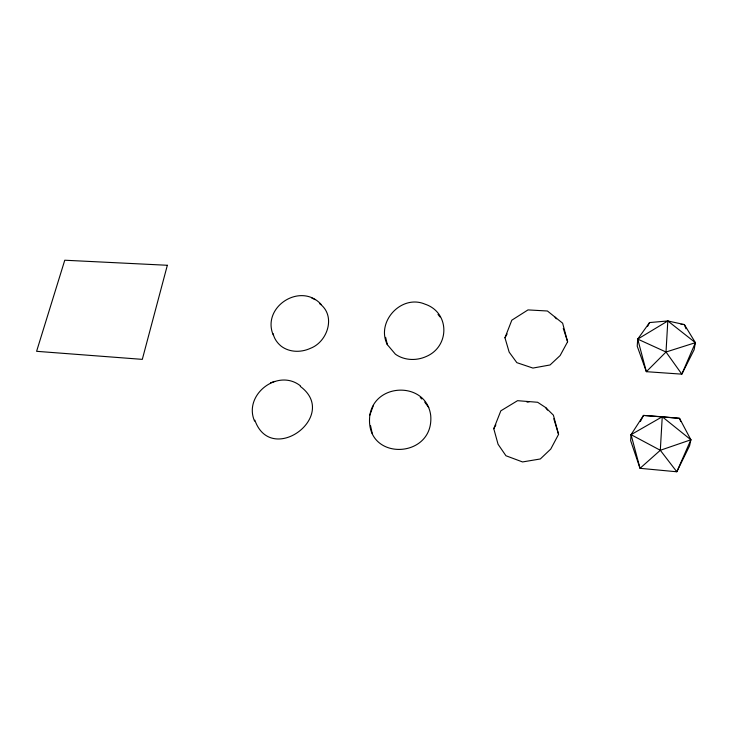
<?xml version="1.0" encoding="UTF-8"?>
<svg xmlns="http://www.w3.org/2000/svg" width="732" height="732" viewBox="0 0 732 732"><rect width="100%" height="100%" fill="white"/><g stroke="black" fill="none" stroke-linecap="round" stroke-linejoin="round"><path stroke-width="1.1" d="M369.88 415.017C363.713 461.8 434.479 459.815 430.709 415.456C426.454 381.418 375.278 382.141 369.88 415.017L373.201 405.94M690.88 439.786L676.816 471.774L660.31 450.281L662.25 416.764L643.483 415.419L631.057 434.662L630.645 440.637L640.024 468.324L676.816 471.774L689.59 445.77L690.88 439.786L679.552 418.329L662.25 416.764L631.057 434.662L640.024 468.324L660.31 450.281L690.88 439.786L662.25 416.764M695.4 342.677L681.821 374.153L666.01 352.01L667.813 320.955L649.558 322.565L637.718 339.108L637.224 346.199L646.347 371.682L681.821 374.153L694.092 349.814L695.4 342.677L684.365 324.569L667.813 320.955L637.718 339.108L646.347 371.682L666.01 352.01L695.4 342.677L667.813 320.955M504.961 337.791L511.814 320.186L527.992 309.911L547.435 310.999L562.634 323.187L567.611 341.771L560.126 355.56L550.071 364.966L532.914 368.068L516.838 362.651L509.17 352.138L504.961 337.791L507.12 333.948M493.78 428.714L500.834 410.826L517.551 400.678L537.654 402.28L545.651 407.541L553.392 415.154L558.571 434.36L550.757 449.055L540.317 458.973L522.547 461.947L505.94 455.752L498.062 444.26L493.78 428.714L495.884 424.899M640.399 421.476L643.483 415.419L679.552 418.329L680.714 421.495M647.5 326.509L649.558 322.565M300.541 385.947C278.105 367.812 243.024 394.685 254.562 421.092M270.52 382.845L274.683 381.39M527.031 402.152L529.19 401.777M680.998 324.377L684.365 324.569L685.985 328.778M321.11 304.384C300.532 281.802 261.516 306.864 273.192 334.936M637.718 339.108L666.01 352.01M311.805 298.034L315.236 299.69M631.057 434.662L660.31 450.281M300.285 386.405C340.023 415.675 271.197 466.787 254.846 420.15M319.509 303.579C336.217 315.355 327.845 341.634 310.569 348.267A29.124 25.19 -29.8 0 1 281.234 346.227C277.282 343.015 274.161 338.66 273.118 333.618M420.269 397.43L421.76 398.986M438.001 314.403L439.969 316.91M555.03 317.13L556.357 318.832M387.347 344.662L395.381 354.178A30.104 26.7 -19.8 0 0 426.573 356.356C449.951 346.145 449.805 312.28 424.917 304.128C401.383 294.063 375.726 321.87 387.347 344.662L385.636 337.351M424.734 402.106L428.76 407.578M545.651 407.541L547.536 410.121M563.283 328.403L567.611 341.771M553.795 418.741L558.571 434.36M370.538 425.667L372.259 433.564M167.344 265.277L142.31 359.366L36.6 351.314L64.764 260.226L167.344 265.277"/></g></svg>
